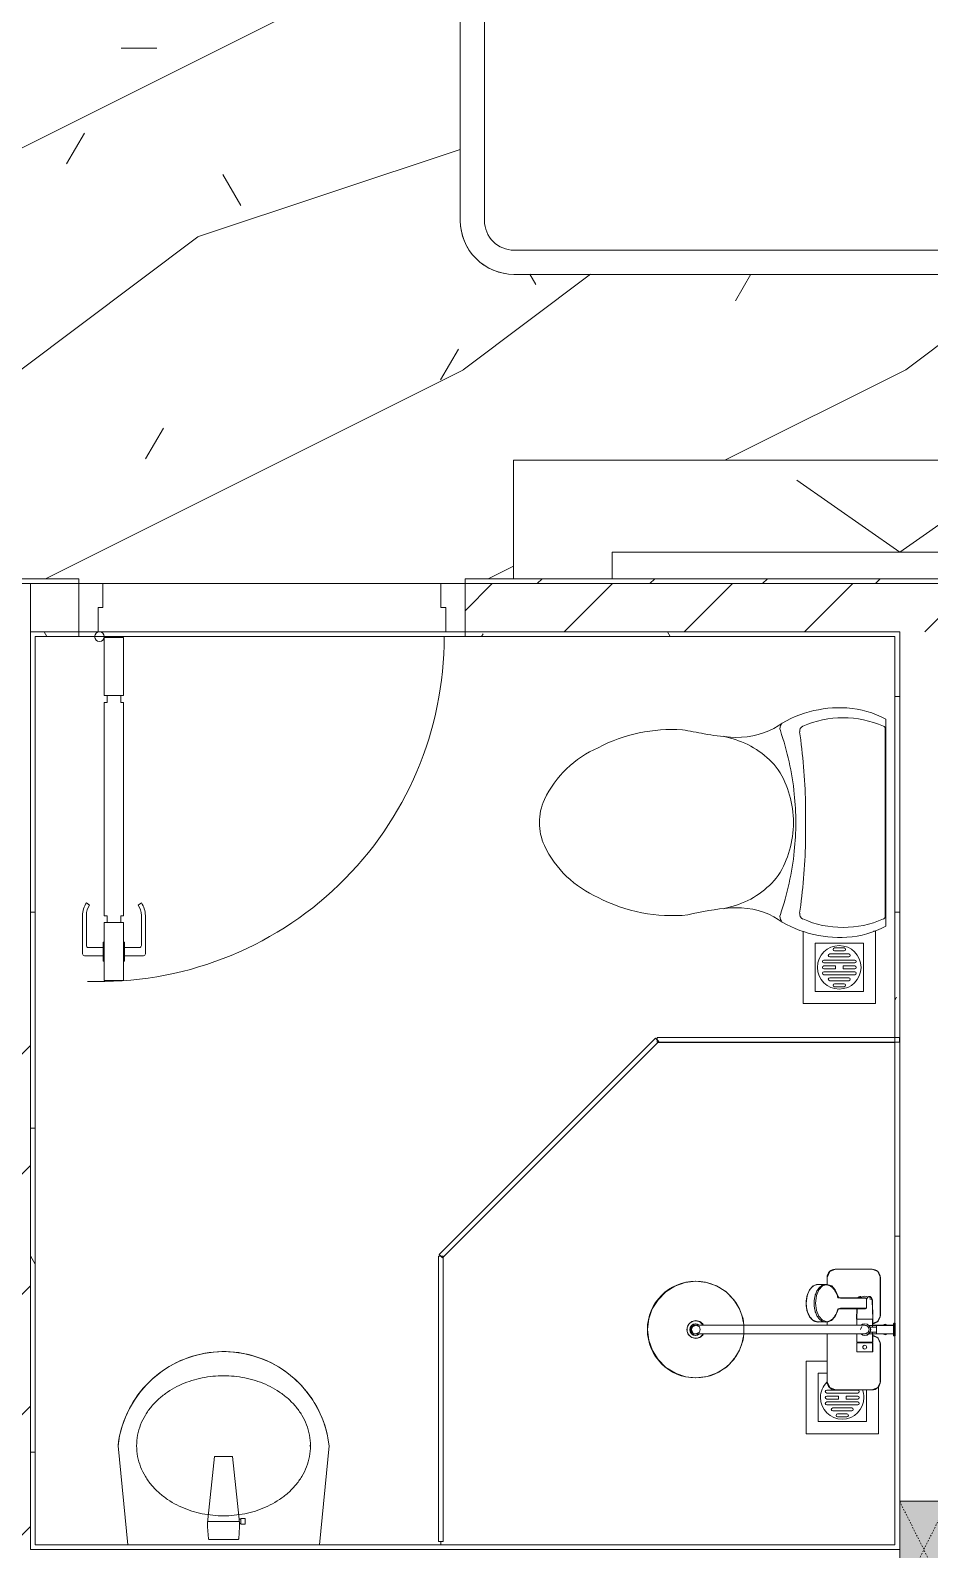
# Model space of a CAD drawing. Header units: millimetres. Extents: x 5357 to 259384, y -16348 to 109893.
# Drawn here: x 46753 to 48615, y 73337 to 76482 of the extents above; entities that cross this region are included whole.
import ezdxf

# ---------------------------------------------------------------- set-up
doc = ezdxf.new("R2010")
doc.units = ezdxf.units.MM
doc.linetypes.add('Dash', pattern=[6, 3, -3])
for name, color, linetype, lineweight in [('0-1', 7, 'Continuous', 5), ('A-DETL-GENF-1', 53, 'Continuous', 9), ('A-DOOR-1', 254, 'Continuous', 9), ('A-DOOR-2', 53, 'Continuous', 9), ('A-FLOR-1', 53, 'Continuous', 9), ('A-FLOR-PATT-1', 10, 'Continuous', 9), ('A-GLAZ-CURT-1', 254, 'Continuous', 9), ('A-GLAZ-CURT-2', 53, 'Continuous', 9), ('A-WALL-1', 9, 'Continuous', 18), ('A-WALL-2', 53, 'Continuous', 9), ('A-WALL-PATT', 111, 'Continuous', 9), ('A-WALL-PATT-1', 10, 'Continuous', 9), ('A-WALL-PATT-2', 53, 'Continuous', 9), ('I-FURN-1', 254, 'Continuous', 9), ('I-WALL-1', 9, 'Continuous', 18), ('I-WALL-2', 53, 'Continuous', 9), ('M-EQPM-1', 254, 'Continuous', 9), ('M-EQPM-2', 53, 'Continuous', 9), ('P-SANR-FIXT', 6, 'Continuous', 9), ('P-SANR-FIXT-1', 254, 'Continuous', 9), ('P-SANR-FIXT-2', 53, 'Continuous', 9), ('P-SANR-FIXT-3', 221, 'Continuous', 9), ('S-COLS-2', 9, 'Continuous', 18), ('S-COLS-3', 53, 'Continuous', 9), ('S-COLS-4', 254, 'Continuous', 9), ('S-COLS-HDLN-1', 53, 'Dash', 9)]:
    doc.layers.add(name, color=color, linetype=linetype, lineweight=lineweight)
pattern_1 = [(0, (0, 0), (894.08, 223.52), [73.762, -596.798, 73.762, -596.798, -3576.32]), (0, (0, 0), (894.08, 223.52), [-1341.12, 73.762, -1267.358, 73.762, -596.798, -1564.64]), (0, (0, 0), (894.08, 223.52), [-3352.8, 73.762, -373.278, 73.762, -1043.838]), (120, (335.28, 111.76), (-640.614, 662.536), [73.762, -596.798, 73.762, -4173.118]), (120, (335.28, 111.76), (-640.614, 662.536), [-744.322, -596.798, 73.762, -1267.358, -2235.2]), (120, (335.28, 111.76), (-640.614, 662.536), [-2682.24, 73.762, -596.798, 73.762, -1490.878]), (120, (335.28, 111.76), (-640.614, 662.536), [-3426.562, -373.278, 73.762, -1043.838]), (240, (447.04, 558.8), (-253.466, -886.056), [73.762, -596.798, 73.762, -4173.118]), (240, (447.04, 558.8), (-253.466, -886.056), [-744.322, -596.798, 73.762, -1267.358, -2235.2]), (240, (447.04, 558.8), (-253.466, -886.056), [-2682.24, 73.762, -596.798, 73.762, -1490.878]), (240, (447.04, 558.8), (-253.466, -886.056), [-3426.562, -373.278, 73.762, -1043.838])]
pattern_2 = [(45, (0, 0), (-124.4508, 124.4508), [])]

# ---------------------------------------------------------------- blocks, each defined once
blk = doc.blocks.new('DOOR_CW_01 CANH MO-PANEL KINH - DIG_02-800x2200-CỬA NHÔM KÍNH-401063-TKCS_MB CẢNH QUAN CÂY XANH')
at = {"layer": 'A-DETL-GENF-1'}
for p, q in [((-347, -182), (-347, -62)), ((-347, -62), (-307, -62)), ((-307, -62), (-307, -182)), ((-307, -182), (-347, -182)), ((-341, -196), (-341, -182)), ((-341, -182), (-313, -182)), ((-313, -182), (-313, -196)), ((-347, -196), (-341, -196)), ((-347, -638), (-347, -196)), ((-307, -196), (-313, -196)), ((-307, -196), (-307, -638)), ((-383.9, -611.2), (-377.3, -615.8)), ((-270.1, -611.2), (-276.7, -615.8)), ((-392, -637), (-392, -716.5)), ((-384, -699.5), (-384, -637)), ((-347, -638), (-341, -638)), ((-307, -652), (-347, -652)), ((-347, -652), (-347, -772)), ((-341, -652), (-341, -638)), ((-313, -652), (-341, -652)), ((-307, -638), (-313, -638)), ((-313, -638), (-313, -652)), ((-307, -772), (-307, -652)), ((-270, -699.5), (-270, -637)), ((-262, -637), (-262, -716.5)), ((-349, -720.5), (-388, -720.5)), ((-349, -703.5), (-380, -703.5)), ((-349, -692.2), (-349, -731.8)), ((-347, -692.2), (-349, -692.2)), ((-347, -692.2), (-347, -731.8)), ((-307, -692.2), (-307, -731.8)), ((-307, -692.2), (-305, -692.2)), ((-305, -692.2), (-305, -731.8)), ((-305, -703.5), (-274, -703.5)), ((-305, -720.5), (-266, -720.5)), ((-349, -731.8), (-347, -731.8)), ((-305, -731.8), (-307, -731.8)), ((-347, -772), (-307, -772))]:
    blk.add_line(p, q, dxfattribs=at)
blk.add_circle((-357, -60), 10, dxfattribs=at)
for centre, radius, start, end in [((-357, -60), 714, 268, 0), ((-347, -637), 45, 145, 180), ((-347, -637), 37, 145, 180), ((-307, -637), 37, 0, 35), ((-307, -637), 45, 360, 35), ((-388, -716.5), 4, 180, 270), ((-380, -699.5), 4, 180, 270), ((-274, -699.5), 4, 270, 0), ((-266, -716.5), 4, 270, 0)]:
    blk.add_arc(centre, radius, start, end, dxfattribs=at)
at = {"layer": 'A-DOOR-2'}
for p, q in [((-400, -50), (-400, 50)), ((-400, 50), (-350, 50)), ((-350, 50), (-350, 0)), ((350, 0), (350, 50)), ((350, 50), (400, 50)), ((400, 50), (400, -50)), ((-360, 0), (-360, -50)), ((-350, 0), (-360, 0)), ((360, 0), (350, 0)), ((360, -50), (360, 0)), ((-360, -50), (-400, -50)), ((-357, -50), (-332, -50)), ((400, -50), (360, -50))]:
    blk.add_line(p, q, dxfattribs=at)
blk = doc.blocks.new('TOILET - TOILET-400871-TKCS_MB CẢNH QUAN CÂY XANH')
at = {"layer": 'P-SANR-FIXT-2'}
for p, q in [((-171.7, 330.3), (-178.6, 355.5)), ((171.7, 330.3), (178.6, 355.5)), ((214.2, 19), (-214.2, 19)), ((194, 19.9), (-194, 19.9))]:
    blk.add_line(p, q, dxfattribs=at)
for centre, radius, start, end in [((45.1, 528.6), 217.6, 115.2282, 156.7784), ((0, 624.4), 111.7, 64.7718, 115.2282), ((-45.1, 528.6), 217.6, 23.2216, 64.7718), ((137.1, 461.2), 329.8, 152.3122, 185.6513), ((-137.1, 461.2), 329.8, 356.3165, 27.6878), ((-719.2, 297.5), 544.3, 4.5441, 13.9464), ((-1948.3, 805.1), 2171.2, 349.1051, 350.319), ((719.2, 297.5), 544.3, 169.7121, 175.4559), ((-343.5, 327.4), 167.3, 332.62, 4.5441), ((-0.4, 384), 179.5, 197.4036, 232.5964), ((0.4, 384), 179.5, 307.4036, 342.5964), ((343.5, 327.4), 167.3, 175.4559, 207.38), ((-4, 115.7), 233.6, 144.7853, 164.7039), ((-195, 224.1), 13.8, 71.0073, 129.3276), ((0.6, 792.1), 586.9, 251.0073, 264.1678), ((0, 416), 206.1, 237.9268, 270), ((0, 416), 206.1, 270, 302.0732), ((-0.6, 792.1), 586.9, 275.8322, 288.9927), ((195, 224.1), 13.8, 50.6724, 108.9927), ((4, 115.7), 233.6, 15.2961, 35.2147), ((-9.8, 107.2), 207.3, 156.2862, 203.7138), ((-189.1, 185.5), 11.7, 82.4212, 154.5895), ((178.9, 2951.3), 2778.4, 262.4212, 262.7649), ((-14.3, 1400.4), 1215.6, 262.593, 269.6026), ((0, 786.7), 581.5, 264.1678, 275.8322), ((14.3, 1400.4), 1215.6, 270.3974, 277.407), ((-178.9, 2951.3), 2778.4, 277.2351, 277.5788), ((189.1, 185.5), 11.7, 25.4105, 97.5788), ((9.8, 107.2), 207.3, 336.2862, 23.7138), ((1.9, 114.1), 239.7, 164.7039, 183.5487), ((0, 3462.8), 3278, 269.6026, 270.3974), ((-1.9, 114.1), 239.7, 356.4513, 15.2961), ((-46.1, 111.1), 191.6, 183.5487, 208.7191), ((46.1, 111.1), 191.6, 331.2809, 356.4513), ((-193.7, 26.4), 6.48, 203.7138, 267.6832), ((193.7, 26.4), 6.48, 272.3168, 336.2862)]:
    blk.add_arc(centre, radius, start, end, dxfattribs=at)
blk = doc.blocks.new('bonruatreo - Chậu rửa-401074-TKCS_MB CẢNH QUAN CÂY XANH')
at = {"layer": 'P-SANR-FIXT-2'}
for p, q in [((198.4, 0), (-198.4, 0)), ((165, 0), (-165, 0)), ((218.6, -205), (198.4, 0)), ((-198.4, 0), (-218.6, -205)), ((-180.6, -205), (-177.8, -205))]:
    blk.add_line(p, q, dxfattribs=at)
at = {"layer": 'P-SANR-FIXT-2', "flags": 128}
blk.add_lwpolyline([(218.6, -205), (217.4, -213.7), (215.9, -222.4), (214, -231), (211.8, -239.5), (209.3, -247.9), (206.4, -256.2), (203.2, -264.4), (199.6, -272.5), (195.8, -280.4), (191.6, -288.1), (187.1, -295.7), (182.3, -303.1), (177.3, -310.3), (171.9, -317.3), (166.3, -324.1), (160.4, -330.6), (154.2, -336.9), (147.8, -342.9), (141.2, -348.7), (134.3, -354.2), (127.3, -359.4), (120, -364.4), (112.5, -369), (104.9, -373.4), (97.1, -377.4), (89.1, -381.2), (81, -384.6), (72.7, -387.6), (64.4, -390.4), (55.9, -392.8), (47.3, -394.8), (38.7, -396.6), (30, -397.9), (21.3, -399), (12.5, -399.6), (3.7, -400), (-5.1, -399.9), (-13.9, -399.6), (-22.6, -398.8), (-31.4, -397.8), (-40.1, -396.3), (-48.7, -394.5), (-57.2, -392.4), (-65.7, -390), (-74, -387.2), (-82.2, -384.1), (-90.3, -380.6), (-98.3, -376.8), (-106.1, -372.7), (-113.7, -368.3), (-121.1, -363.6), (-128.4, -358.7), (-135.4, -353.4), (-142.2, -347.8), (-148.8, -342), (-155.2, -335.9), (-161.3, -329.6), (-167.2, -323), (-172.8, -316.2), (-178.1, -309.2), (-183.1, -302), (-187.8, -294.6), (-192.2, -287), (-196.4, -279.2), (-200.2, -271.3), (-203.7, -263.2), (-206.8, -255), (-209.7, -246.6), (-212.2, -238.2), (-214.3, -229.7), (-216.1, -221.1), (-217.6, -212.4), (-218.6, -205)], dxfattribs=at)
at = {"layer": 'P-SANR-FIXT-2'}
blk.add_arc((0, -180), 220, 186.525, 353.475, dxfattribs=at)
for points in [[(-180, -205), (-180, -197.6), (-178.6, -182.7), (-172.4, -161.2), (-162.5, -141.1), (-149.4, -123), (-133.8, -107), (-116.1, -93.4), (-96.9, -82.1), (-76.5, -73.2), (-55.2, -66.5), (-33.3, -62.1), (-11.2, -59.9), (11.1, -59.9), (33.3, -62.1), (55.2, -66.5), (76.5, -73.2), (96.9, -82.1), (116.1, -93.4), (133.8, -107.1), (149.5, -123), (162.5, -141.2), (172.4, -161.2), (178.6, -182.7), (180, -197.6), (180, -205)], [(180, -205), (180, -212.4), (178.6, -227.3), (172.4, -248.8), (162.5, -268.8), (149.5, -287), (133.8, -302.9), (116.1, -316.6), (96.9, -327.9), (76.5, -336.8), (55.2, -343.5), (33.3, -347.9), (11.1, -350.1), (-11.2, -350.1), (-33.3, -347.9), (-55.2, -343.5), (-76.5, -336.8), (-96.9, -327.9), (-116.1, -316.6), (-133.8, -303), (-149.4, -287), (-162.5, -268.9), (-172.4, -248.8), (-178.6, -227.3), (-180, -212.4), (-180, -205)]]:
    blk.add_open_spline(points, degree=3, dxfattribs=at)
at = {"layer": 'P-SANR-FIXT-3'}
for p, q in [((-33, -37.3), (-31.4, -12.2)), ((-30.2, -11), (30.2, -11)), ((31.4, -12.2), (33, -37.3)), ((-44.7, -42.8), (-35.6, -42.8)), ((-44.7, -54.2), (-44.7, -42.8)), ((-35.6, -54.2), (-44.7, -54.2)), ((-35.6, -42.8), (-35.6, -44.2)), ((-35.6, -44.2), (-33.1, -44.2)), ((-35.6, -44.2), (-35.6, -52.9)), ((-35.6, -52.9), (-35.6, -54.2)), ((-32.2, -52.9), (-35.6, -52.9)), ((-32.2, -52.9), (-33.1, -44.2)), ((32.7, -48.5), (-32.7, -48.5)), ((-18.5, -182.5), (-32.2, -52.9)), ((33, -45.4), (18.5, -182.5)), ((18.5, -182.5), (-18.5, -182.5))]:
    blk.add_line(p, q, dxfattribs=at)
for centre, radius, start, end in [((-30.1, -12.3), 1.3, 91.2278, 176.4003), ((30.1, -12.3), 1.3, 3.5997, 88.7722), ((5.5, -41.4), 38.7, 173.966, 184.1457), ((-5.5, -41.4), 38.7, 353.966, 6.034)]:
    blk.add_arc(centre, radius, start, end, dxfattribs=at)
blk = doc.blocks.new('93925000_0001 - 93925000_top_dwg_93925000_T-348115-TKCS_MB CẢNH QUAN CÂY XANH')
at = {"layer": 'P-SANR-FIXT'}
for p, q in [((-29.3, -30.4), (-108, -30.4)), ((29.3, -30.4), (108, -30.4)), ((-125, -47.4), (-125, -123.4)), ((-46.3, -78.4), (-46.3, -46.7)), ((-27.2, -47.1), (-26.1, -47.1)), ((-9, -412.5), (-9, -62.5)), ((9, -62.5), (9, -412.5)), ((21.5, -45.9), (60.6, -46.7)), ((125, -47.4), (125, -123.4)), ((-27.2, -77.9), (-26.1, -77.9)), ((43, -78.7), (21.5, -79.2)), ((43, -64.7), (43, -117.7)), ((65.8, -117.7), (65.8, -64.7)), ((42.7, -117.9), (42.7, -117.9)), ((43.2, -117.6), (43.2, -117.5)), ((65.6, -117.5), (65.6, -117.6)), ((66.1, -117.9), (66.1, -117.9)), ((-108, -140.4), (-9, -140.4)), ((9, -140.4), (16.1, -140.4)), ((15.4, -159.1), (15.8, -143.3)), ((108, -140.4), (92.7, -140.4)), ((93, -143.3), (93.4, -159.1))]:
    blk.add_line(p, q, dxfattribs=at)
at = {"layer": 'P-SANR-FIXT', "flags": 128}
for points in [[(-45.8, -46.1), (-27.2, -46.1), (-27.2, -78.9), (-45.8, -78.9)], [(-26.1, -46), (-26.1, -78.9), (-9, -79)], [(21.5, -47.4), (21.5, -79.1), (9, -79)]]:
    blk.add_lwpolyline(points, dxfattribs=at)
at = {"layer": 'P-SANR-FIXT'}
for centre, radius in [((-36.5, -62.5), 3.95), ((0, -412.5), 100)]:
    blk.add_circle(centre, radius, dxfattribs=at)
for centre, radius, start, end in [((-108, -47.4), 17, 90, 180), ((-29.3, -47.4), 17, 4.7626, 90), ((29.3, -47.4), 17, 90, 175.2374), ((108, -47.4), 17, 360, 90), ((-45.8, -46.6), 0.5, 90, 180), ((0, -62.5), 12, 318.5904, 221.4096), ((0, -62.5), 9, 90, 180.0008), ((0, -62.5), 9, 360, 90), ((45.7, -61.8), 2.59, 155.1929, 175.7071), ((45.9, -61.8), 2.75, 130.8294, 155.1929), ((46.1, -62.1), 3.08, 110.5459, 130.8294), ((54.4, -334.8), 275.9, 88.2683, 91.7343), ((59.7, -57.1), 10.5, 38.6491, 85.492), ((-11.1, -67.1), 76.9, 1.7693, 4.1075), ((-45.8, -78.4), 0.5, 180, 270), ((65.2, -72.4), 3.46, 323.2522, 79.3541), ((-108, -123.4), 17, 180, 270), ((47.7, -153.8), 35.5, 125.4414, 130.0144), ((49.9, -156.8), 39.2, 121.1773, 125.4365), ((50.6, -157.9), 40.5, 119.697, 121.1761), ((51, -158.7), 41.5, 117.0276, 119.7085), ((52.2, -161.1), 44.1, 113.3199, 117.0258), ((51.7, -159.9), 42.8, 109.7779, 113.2977), ((52.5, -162.2), 45.2, 106.1472, 109.7766), ((53.2, -164.5), 47.7, 103.9355, 106.1665), ((39.1, -108.2), 10.4, 284.3956, 285.5116), ((40.8, -114.2), 4.19, 285.5116, 289.9665), ((40.2, -112.5), 6, 289.9665, 292.7061), ((41.4, -115.3), 2.96, 292.7061, 296.5405), ((41.3, -115.1), 3.16, 296.9591, 300.8286), ((41.8, -115.8), 2.26, 300.8286, 305.287), ((42.1, -116.4), 1.64, 305.287, 309.9326), ((42.6, -116.9), 0.906, 309.9326, 315.24), ((66.5, -116.6), 1.39, 229.6335, 235.1234), ((66.3, -116.8), 1.08, 225.1702, 229.6335), ((67.3, -115.4), 2.79, 235.1234, 238.7439), ((67.2, -115.6), 2.6, 238.7439, 243.4573), ((67.8, -114.4), 3.89, 243.9189, 246.8313), ((68.1, -113.8), 4.52, 246.843, 250.4792), ((68.3, -113.2), 5.24, 250.478, 254.0406), ((68.5, -112.7), 5.75, 254.0357, 256.0561), ((55.4, -165.2), 48.4, 73.8659, 76.0481), ((56.2, -162.4), 45.5, 70.241, 73.86), ((57.4, -159.2), 42.1, 66.6693, 70.2637), ((56.5, -161.3), 44.3, 62.9815, 66.6728), ((58, -158.4), 41.1, 60.2783, 62.9855), ((57.7, -158.9), 41.7, 58.8444, 60.2824), ((59.2, -156.4), 38.7, 54.5377, 58.8482), ((60.9, -154), 35.8, 50.0034, 54.5405), ((108, -123.4), 17, 270, 360), ((32.6, -143.6), 16.9, 172.414, 179.1297), ((33.7, -143.7), 17.9, 164.9525, 172.4168), ((35.2, -144.2), 19.5, 157.9614, 164.9563), ((37.1, -144.9), 21.6, 151.4775, 157.9654), ((39.3, -146.1), 24, 145.4892, 151.4815), ((41.5, -147.6), 26.8, 139.9517, 145.4927), ((43.6, -149.4), 29.5, 134.7867, 139.9744), ((46.2, -152), 33.2, 130.0223, 134.7808), ((62.8, -151.7), 32.8, 45.1921, 50.0042), ((65, -149.6), 29.8, 40.0487, 45.1896), ((87.6, -128.4), 1.5, 180, 187.5386), ((87.6, -128.4), 1.5, 258.6057, 270), ((67.2, -147.7), 26.8, 34.5125, 40.0422), ((69.4, -146.2), 24.2, 28.5363, 34.4919), ((73.8, -143.9), 19.2, 21.6374, 28.9183), ((71.2, -145), 22.1, 15.4436, 21.6374), ((76.8, -143.4), 16.2, 7.1859, 15.4436), ((73.9, -143.8), 19.1, 1.2699, 7.1859), ((32.7, -159), 17.3, 181.3198, 222.2619), ((54.2, -123), 60.6, 259.1395, 270.1494), ((54.2, -119.5), 64.1, 270.1494, 280.3637), ((76, -159), 17.4, 317.3098, 358.6393), ((0, -412.5), 18, 120.2491, 59.7509), ((0, -412.5), 12.2, 137.7946, 42.2054), ((0, -412.5), 9, 180, 0)]:
    blk.add_arc(centre, radius, start, end, dxfattribs=at)
for points, degree in [([(-12.9, 0), (-12.9, -1.5), (-12.9, -3)], 2), ([(12.9, 0), (0, 0), (-12.8, 0)], 2), ([(12.8, 0), (12.9, 0), (12.9, 0)], 2), ([(12.9, 0), (12.9, -1.5), (12.9, -3)], 2), ([(-12.9, -3), (0, -3), (12.8, -3)], 2), ([(-12.8, -3), (-12.9, -3), (-12.9, -3)], 2), ([(-8.5, -3.8), (-8.5, -20.9), (-8.5, -38)], 2), ([(8.5, -3.8), (8.5, -20.9), (8.5, -38)], 2), ([(-5, -46), (-15.5, -46), (-26.1, -46)], 2), ([(-8.5, -38), (0, -38), (8.5, -38)], 2), ([(-5, -38), (-5, -44.8), (-5, -51.6)], 2), ([(5, -38), (5, -44.8), (5, -51.6)], 2), ([(5, -46), (13.3, -46), (21.5, -46)], 2), ([(43.2, -61.6), (43.1, -62.2), (43.3, -62.8), (43, -63.5), (43, -64.1), (43, -64.7)], 5), ([(46.1, -59), (45.8, -59), (45.6, -59), (45.4, -59.1), (45.2, -59.1), (45, -59.2)], 5), ([(65.6, -61.6), (65.6, -60.8), (65.5, -60), (64.3, -59), (63.5, -59), (62.7, -59)], 5), ([(42.8, -182.5), (33, -180.6), (24.7, -176.4), (19.9, -170.7)], 3), ([(88.8, -170.8), (83.9, -176.5), (75.6, -180.7), (65.8, -182.5)], 3)]:
    blk.add_open_spline(points, degree=degree, dxfattribs=at)
for points, weights in [([(-9.3, -3), (-8.5, -3), (-8.5, -3.8)], [1, 0.707106775639, 1]), ([(9.3, -3), (8.5, -3), (8.5, -3.8)], [1, 0.707106765177, 1]), ([(21.5, -45.9), (21.5, -45.7), (21.5, -47.4)], [0.874147445041, 0.908470869121, 1]), ([(67.9, -74.4), (66.9, -75.7), (65.8, -76.4)], [1, 0.991614392871, 1]), ([(54.4, -167.3), (15.8, -167.3), (15.8, -143.6)], [1, 0.707106781187, 1]), ([(93, -143.6), (93, -167.3), (54.4, -167.3)], [1, 0.707106781187, 1])]:
    blk.add_rational_spline(points, weights, degree=2, dxfattribs=at)
blk.add_open_spline([(68, -50.6), (68.4, -51.1), (68.6, -51.7), (68.7, -53.5), (68.2, -54.7), (66.1, -57), (64.6, -58.1), (62.7, -59)], degree=3, knots=[0.3623591, 0.3623591, 0.3623591, 0.3623591, 0.4991435, 0.4991435, 0.7494159, 0.7494159, 0.9564651, 0.9564651, 0.9564651, 0.9564651], dxfattribs=at)
blk = doc.blocks.new('93925000_0001 - 93925000_top_dwg-348114-TKCS_MB CẢNH QUAN CÂY XANH')
blk.add_blockref('93925000_0001 - 93925000_top_dwg_93925000_T-348115-TKCS_MB CẢNH QUAN CÂY XANH', (0, 0))
blk = doc.blocks.new('93925000_0001 - 93925000_3D_low_dwg-348120-TKCS_MB CẢNH QUAN CÂY XANH')
at = {"layer": 'P-SANR-FIXT'}
for p, q in [((-13, 0.4), (-12.1, 0.4)), ((-13, 0.4), (-11.6, 0.4)), ((-13, 0.4), (-12.1, 0.4)), ((-13, 0.4), (-11.6, 0.4)), ((-13, -2.4), (-13, 0.4)), ((-13, -2.4), (-13, 0.4)), ((-12.1, 0.4), (-9.1, 0.4)), ((-12.1, 0.4), (-9.1, 0.4)), ((-8, 0.4), (-11.6, 0.4)), ((-8, 0.4), (-11.6, 0.4)), ((-9.1, 0.4), (-5, 0.4)), ((-9.1, 0.4), (-5, 0.4)), ((-2.7, 0.4), (-8, 0.4)), ((-2.7, 0.4), (-8, 0.4)), ((-5, 0.4), (0, 0.4)), ((-5, 0.4), (0, 0.4)), ((2.9, 0.4), (-2.7, 0.4)), ((2.9, 0.4), (-2.7, 0.4)), ((0, 0.4), (5.1, 0.4)), ((0, 0.4), (5.1, 0.4)), ((8.2, 0.4), (2.9, 0.4)), ((8.2, 0.4), (2.9, 0.4)), ((5.1, 0.4), (9, 0.4)), ((5.1, 0.4), (9, 0.4)), ((11.6, 0.4), (8.2, 0.4)), ((11.6, 0.4), (8.2, 0.4)), ((9, 0.4), (12, 0.4)), ((9, 0.4), (12, 0.4)), ((13, 0.4), (11.6, 0.4)), ((13, 0.4), (11.6, 0.4)), ((12, 0.4), (13, 0.4)), ((12, 0.4), (13, 0.4)), ((13, -2.4), (13, 0.4)), ((13, -2.4), (13, 0.4)), ((-120, -35), (-108, -30)), ((-108, -30), (-120, -35)), ((-108, -30), (-29.2, -30)), ((-29.2, -30), (-108, -30)), ((-29.2, -30), (-17.2, -35)), ((-17.2, -35), (-29.2, -30)), ((-12.1, -2.4), (-13, -2.4)), ((-13, -2.4), (-11.6, -2.4)), ((-12.1, -2.4), (-13, -2.4)), ((-13, -2.4), (-11.6, -2.4)), ((-9.1, -2.4), (-12.1, -2.4)), ((-9.1, -2.4), (-12.1, -2.4)), ((-11.6, -2.4), (-8.5, -2.4)), ((-11.6, -2.4), (-8.9, -2.4)), ((-11.1, -20.1), (-8.9, -14.6)), ((-8.9, -25.2), (-11.1, -20.1)), ((-5, -2.4), (-9.1, -2.4)), ((-8.9, -45.6), (-8.9, -2.4)), ((-6.1, -2.4), (-8.5, -2.4)), ((-8.5, -52.2), (-8.5, -2.4)), ((-0.3, -2.4), (-6.1, -2.4)), ((0, -2.4), (-5, -2.4)), ((-0.3, -2.4), (6.1, -2.4)), ((5.1, -2.4), (0, -2.4)), ((5.1, -2.4), (9, -2.4)), ((6.1, -2.4), (8.5, -2.4)), ((11.6, -2.4), (8.5, -2.4)), ((8.5, -2.4), (8.5, -52.2)), ((8.9, -2.4), (8.9, -45.6)), ((11.6, -2.4), (8.9, -2.4)), ((11.1, -20.1), (8.9, -15)), ((8.9, -25.6), (11.1, -20.1)), ((9, -2.4), (12, -2.4)), ((9, -2.4), (12, -2.4)), ((13, -2.4), (11.6, -2.4)), ((13, -2.4), (11.6, -2.4)), ((12, -2.4), (13, -2.4)), ((12, -2.4), (13, -2.4)), ((17.2, -35), (29.2, -30)), ((17.2, -35), (29.2, -30)), ((29.2, -30), (108, -30)), ((108, -30), (29.2, -30)), ((108, -30), (120, -35)), ((120, -35), (108, -30)), ((-125, -47), (-120, -35)), ((-120, -35), (-125, -47)), ((-125, -123), (-125, -47)), ((-125, -47), (-125, -123)), ((-46.3, -45.7), (-27.2, -45.6)), ((-46.3, -46.9), (-46.3, -45.7)), ((-46.3, -45.7), (-46.3, -46.9)), ((-46.3, -50.5), (-46.3, -46.9)), ((-46.3, -50.5), (-46.3, -56.1)), ((-46.3, -56.1), (-46.3, -62.1)), ((-46.3, -68.1), (-46.3, -62.1)), ((-40.5, -62.1), (-39.4, -59.4)), ((-40.5, -62.1), (-39.3, -64.9)), ((-36.6, -58.1), (-39.4, -59.4)), ((-36.6, -58.1), (-33.6, -59.3)), ((-33.6, -59.3), (-32.5, -62.1)), ((-33.6, -64.8), (-32.5, -62.1)), ((-27.2, -46.8), (-27.2, -45.6)), ((-27.2, -45.6), (-27.2, -46.8)), ((-27.2, -46.8), (-27.2, -50.4)), ((-27.2, -56), (-27.2, -50.4)), ((-27.2, -62.1), (-27.2, -56)), ((-27.2, -68.2), (-27.2, -62.1)), ((-26.1, -46.8), (-26.1, -45.6)), ((-8.5, -45.6), (-26.1, -45.6)), ((-26.1, -46.8), (-26.1, -50.4)), ((-26.1, -56), (-26.1, -50.4)), ((-26.1, -62.1), (-26.1, -56)), ((-26.1, -68.2), (-26.1, -62.1)), ((-17.2, -35), (-12.8, -45.6)), ((-12.8, -45.6), (-17.2, -35)), ((-11.1, -57.5), (-12, -62.1)), ((-11.2, -57.7), (-12, -62.1)), ((-12, -62.1), (-11.2, -66.5)), ((-12, -62.1), (-11.2, -66.5)), ((-8.5, -53.6), (-11.2, -57.7)), ((-8.5, -53.6), (-11.2, -57.7)), ((-11.1, -57.5), (-11.2, -57.7)), ((-5.4, -54.9), (-9, -62.1)), ((-9, -62.1), (-9, -66.3)), ((-4.4, -50.9), (-8.5, -53.6)), ((-4.4, -50.9), (-8.5, -53.6)), ((-5.4, -54.9), (-6.9, -57.9)), ((0, -53.1), (-5.4, -54.9)), ((-4.6, -51), (-4.4, -50.9)), ((0, -50.1), (-4.4, -50.9)), ((4.4, -50.9), (0, -50.1)), ((4.4, -50.9), (4.6, -51)), ((4.4, -50.9), (8.5, -53.6)), ((4.4, -50.9), (8.5, -53.6)), ((9, -62.1), (6.4, -55.7)), ((21.5, -45.6), (8.5, -45.6)), ((11.1, -57.5), (8.5, -53.6)), ((11.2, -57.7), (8.5, -53.6)), ((11.2, -57.7), (8.5, -53.6)), ((9, -62.1), (9, -66.5)), ((11.1, -57.5), (11.2, -57.7)), ((11.1, -66.7), (12, -62.1)), ((12, -62.1), (11.2, -57.7)), ((12, -62.1), (11.2, -57.7)), ((11.2, -66.5), (12, -62.1)), ((17.2, -35), (12.8, -45.6)), ((12.8, -45.6), (17.2, -35)), ((21.5, -45.6), (60.6, -46.1)), ((21.5, -46.8), (21.5, -45.6)), ((21.5, -46.8), (21.5, -50.4)), ((21.5, -56), (21.5, -50.4)), ((21.5, -62.1), (21.5, -56)), ((21.5, -68.2), (21.5, -62.1)), ((43.3, -68.3), (43.8, -62.2)), ((44.3, -58.6), (44.2, -112.9)), ((65.4, -58.6), (44.3, -58.6)), ((60.6, -46.1), (66.7, -50.3)), ((63.6, -52.2), (62.2, -49.2)), ((65.4, -58.6), (65.4, -112.9)), ((66.3, -68.3), (65.8, -61.6)), ((66.7, -50.3), (69.5, -62.1)), ((66.7, -73.9), (69.5, -62.1)), ((120, -35), (125, -47)), ((125, -47), (120, -35)), ((125, -47), (125, -123)), ((125, -123), (125, -47)), ((-46.3, -73.7), (-46.3, -68.1)), ((-46.3, -77.3), (-46.3, -73.7)), ((-46.3, -78.5), (-46.3, -77.3)), ((-46.3, -78.5), (-46.3, -77.3)), ((-46.3, -78.5), (-27.2, -78.6)), ((-36.5, -66.1), (-39.3, -64.9)), ((-33.6, -64.8), (-36.5, -66.1)), ((-27.2, -73.8), (-27.2, -68.2)), ((-27.2, -77.4), (-27.2, -73.8)), ((-27.2, -77.4), (-27.2, -78.6)), ((-27.2, -78.6), (-27.2, -77.4)), ((-26.1, -73.8), (-26.1, -68.2)), ((-26.1, -77.4), (-26.1, -73.8)), ((-26.1, -78.6), (-26.1, -77.4)), ((-26.1, -78.6), (-9, -78.6)), ((-11.1, -66.7), (-11.2, -66.5)), ((-11.2, -66.5), (-9, -69.8)), ((-11.1, -66.7), (-9, -69.9)), ((-9, -79.5), (-9, -66.3)), ((-9, -79.5), (-9, -94.5)), ((6.4, -68.5), (0, -71.1)), ((9, -79.6), (9, -66.5)), ((9, -69.8), (11.2, -66.5)), ((9, -69.8), (11.2, -66.5)), ((9, -69.8), (11.1, -66.7)), ((9, -78.6), (21.5, -78.6)), ((9, -79.6), (9, -94.6)), ((11.1, -66.7), (11.2, -66.5)), ((21.5, -73.8), (21.5, -68.2)), ((21.5, -77.4), (21.5, -73.8)), ((21.5, -78.6), (21.5, -77.4)), ((21.5, -78.6), (44.3, -78.3)), ((43.3, -68.3), (44.3, -66.2)), ((44.3, -70.3), (43.3, -68.3)), ((-120, -135), (-125, -123)), ((-125, -123), (-120, -135)), ((-9, -94.5), (-9, -122.1)), ((-9, -122.1), (-9, -352.1)), ((9, -94.6), (9, -122.1)), ((9, -352.1), (9, -122.1)), ((27.2, -123.6), (19, -131.1)), ((42.7, -116.4), (27.2, -123.6)), ((44.2, -112.9), (42.7, -116.4)), ((65.4, -112.9), (67, -116.4)), ((67, -116.4), (82.2, -123.4)), ((82.2, -123.4), (90.4, -130.7)), ((125, -123), (120, -135)), ((120, -135), (125, -123)), ((-108, -140), (-120, -135)), ((-120, -135), (-108, -140)), ((-8.8, -140), (-108, -140)), ((-108, -140), (-8.8, -140)), ((16.1, -140), (8.8, -140)), ((8.8, -140), (16.1, -140)), ((16, -140.4), (19, -131.1)), ((16, -140.4), (16, -160.1)), ((19.3, -150.1), (16, -140.4)), ((27.5, -157.3), (19.3, -150.1)), ((70.6, -162.2), (82.5, -157.2)), ((90.7, -149.6), (82.5, -157.2)), ((90.4, -130.7), (93.7, -140.4)), ((90.7, -149.6), (93.7, -140.4)), ((108, -140), (93.6, -140)), ((93.6, -140), (108, -140)), ((93.7, -140.4), (93.7, -160.1)), ((108, -140), (120, -135)), ((108, -140), (120, -135)), ((16, -160.1), (18.8, -169)), ((19.3, -169.7), (16, -160.1)), ((25.5, -175.3), (19.3, -169.7)), ((27.5, -157.3), (39.8, -162.4)), ((39.8, -182), (27.5, -177)), ((39.6, -182), (54.8, -183.9)), ((39.8, -162.4), (54.8, -164.2)), ((39.8, -182), (54.8, -183.9)), ((70.6, -162.2), (54.8, -164.2)), ((54.8, -183.9), (70.6, -181.9)), ((54.8, -183.9), (69.3, -182.2)), ((82.5, -176.8), (70.6, -181.9)), ((82.2, -177), (79.6, -178.1)), ((90.7, -169.3), (82.5, -176.8)), ((93.7, -160.1), (90.7, -169.3)), ((-21.4, -314.2), (-42.5, -321.4)), ((-9, -312.8), (-21.4, -314.2)), ((22.5, -314.4), (9, -312.9)), ((43, -321.6), (22.5, -314.4)), ((-61.8, -333.3), (-77.7, -348.9)), ((-42.5, -321.4), (-61.8, -333.3)), ((61.9, -333.3), (43, -321.6)), ((78.8, -350.3), (61.9, -333.3)), ((-89.8, -367.9), (-97.3, -388.9)), ((-77.7, -348.9), (-89.8, -367.9)), ((-9, -374.4), (-9, -352.1)), ((-9, -394.7), (-9, -374.4)), ((9, -374.3), (9, -352.1)), ((9, -394.5), (9, -374.3)), ((90.5, -369.3), (78.8, -350.3)), ((97.6, -390.1), (90.5, -369.3)), ((-97.3, -388.9), (-100, -411.9)), ((-16.7, -404), (-18.5, -411.9)), ((-11.8, -397.7), (-16.7, -404)), ((-12, -411.9), (-9, -404.4)), ((-9, -396.3), (-11.8, -397.7)), ((-9, -394.7), (-9, -407.6)), ((-5.4, -404.7), (-9, -411.9)), ((-9, -407.6), (-9, -411.9)), ((-5.4, -404.7), (-6.3, -405.5)), ((-5.4, -404.7), (0, -402.9)), ((5.4, -404.7), (0, -402.9)), ((9, -411.9), (5.4, -404.7)), ((5.4, -404.7), (6.2, -405.4)), ((9, -394.5), (9, -407.4)), ((11.7, -397.6), (9, -396.3)), ((12, -411.9), (9, -404.9)), ((9, -411.9), (9, -407.4)), ((11.7, -397.6), (16.7, -403.7)), ((11.7, -397.6), (16.7, -403.7)), ((16.7, -403.7), (18.5, -411.9)), ((16.7, -403.7), (18.5, -411.9)), ((100, -411.9), (97.6, -390.1)), ((-100, -411.9), (-97.6, -433.8)), ((-97.6, -433.8), (-90.5, -454.4)), ((-18.5, -411.9), (-18.5, -411.9)), ((-18.5, -411.9), (-16.5, -420.1)), ((-16.5, -420.1), (-11.3, -426.5)), ((-8.3, -420.6), (-12, -411.9)), ((-11.3, -426.5), (-3.9, -430)), ((-9, -411.9), (-9, -411.9)), ((0, -423.9), (-8.3, -420.6)), ((-5.4, -419.1), (-6.2, -418.4)), ((0, -420.9), (-5.4, -419.1)), ((0, -420.9), (-5.4, -419.1)), ((-3.9, -430), (4.1, -429.9)), ((5.4, -419.1), (0, -420.9)), ((5.4, -419.1), (0, -420.9)), ((8.7, -420.2), (0, -423.9)), ((4.1, -429.9), (11.7, -426.2)), ((5.4, -419.1), (9, -411.6)), ((5.4, -419.1), (9, -411.9)), ((6.2, -418.4), (5.4, -419.1)), ((8.7, -420.2), (12, -411.9)), ((9, -411.6), (9, -411.9)), ((16.5, -420.1), (11.7, -426.2)), ((18.5, -411.9), (16.5, -420.1)), ((18.5, -411.9), (18.5, -411.9)), ((89.8, -455.8), (97.5, -433.9)), ((100, -411.9), (97.5, -433.9)), ((-90.5, -454.4), (-78.4, -473.9)), ((78, -474.5), (89.8, -455.8)), ((-78.4, -473.9), (-62.2, -490.2)), ((-62.2, -490.2), (-43.5, -501.9)), ((-43.5, -501.9), (-22.2, -509.4)), ((22.1, -509.4), (42.9, -502.2)), ((42.9, -502.2), (61.9, -490.4)), ((61.9, -490.4), (78, -474.5)), ((-22.2, -509.4), (-0.1, -511.9)), ((-0.1, -511.9), (22.1, -509.4))]:
    blk.add_line(p, q, dxfattribs=at)
blk = doc.blocks.new('93925000_0001 - FMM 93925000-401075-TKCS_MB CẢNH QUAN CÂY XANH')
at = {"extrusion": (0, 0, -1), "zscale": -1, "rotation": 180}
for name in ['93925000_0001 - 93925000_top_dwg-348114-TKCS_MB CẢNH QUAN CÂY XANH', '93925000_0001 - 93925000_3D_low_dwg-348120-TKCS_MB CẢNH QUAN CÂY XANH']:
    blk.add_blockref(name, (0, 0), dxfattribs=at)
blk = doc.blocks.new('THU NUOC - THU NUOC-V119-TKCS_MB CẢNH QUAN CÂY XANH')
at = {"layer": 'M-EQPM-2'}
for p, q in [((-66.3, -70.6), (-66.3, 79.4)), ((-66.3, 79.4), (-22.3, 79.4)), ((-22.3, 54.4), (-41.3, 54.4)), ((-41.3, 54.4), (-41.3, -45.6)), ((-23.3, 19.6), (40.9, 19.6)), ((40.9, 13.6), (-23.3, 13.6)), ((-23.3, 7.2), (0.7, 7.2)), ((0.7, 1.2), (-23.3, 1.2)), ((0.7, 7.2), (0.7, 1.2)), ((16.7, 1.2), (16.7, 7.2)), ((16.7, 7.2), (40.9, 7.2)), ((40.9, 1.2), (16.7, 1.2)), ((58.7, -45.6), (58.7, 19.9)), ((83.7, 27.4), (83.7, -70.6)), ((-23.3, -4.8), (40.9, -4.8)), ((40.9, -10.8), (-23.3, -10.8)), ((-11, -17.3), (28.5, -17.3)), ((28.5, -23.3), (-11, -23.3)), ((-1.1, -29.6), (18.5, -29.6)), ((-41.3, -45.6), (58.7, -45.6)), ((18.5, -35.6), (-1.1, -35.6)), ((83.7, -70.6), (-66.3, -70.6))]:
    blk.add_line(p, q, dxfattribs=at)
for centre, radius, start, end in [((8.7, 4.4), 45, 135, 180), ((8.7, 4.4), 45, 135, 180), ((8.7, 4.4), 45, 180, 0), ((8.7, 4.4), 45, 180, 360), ((-23.3, 16.6), 3, 90, 270), ((-23.3, 4.2), 3, 90, 270), ((40.9, 16.6), 3, 270, 90), ((40.9, 4.2), 3, 270, 90), ((8.7, 4.4), 45, 0, 20.2407), ((8.7, 4.4), 45, 360, 20.2407), ((-23.3, -7.8), 3, 90, 270), ((-11, -20.3), 3, 90, 270), ((-1.1, -32.6), 3, 90, 270), ((18.5, -32.6), 3, 270, 90), ((28.5, -20.3), 3, 270, 90), ((40.9, -7.8), 3, 270, 90)]:
    blk.add_arc(centre, radius, start, end, dxfattribs=at)
blk = doc.blocks.new('THU NUOC - THU NUOC-V120-TKCS_MB CẢNH QUAN CÂY XANH')
at = {"layer": 'M-EQPM-2'}
for p, q in [((-66.3, -70.6), (-66.3, 79.3)), ((79.5, 79.4), (83.7, 79.4)), ((83.7, 79.4), (83.7, -70.6)), ((58.7, 54.4), (-41.3, 54.4)), ((-41.3, 54.4), (-41.3, -45.6)), ((-11, 32.1), (28.5, 32.1)), ((-1.1, 44.5), (18.5, 44.5)), ((18.5, 38.5), (-1.1, 38.5)), ((58.7, -45.6), (58.7, 54.4)), ((-23.3, 19.6), (40.9, 19.6)), ((40.9, 13.6), (-23.3, 13.6)), ((-23.3, 7.2), (0.7, 7.2)), ((0.7, 1.2), (-23.3, 1.2)), ((28.5, 26.1), (-11, 26.1)), ((0.7, 7.2), (0.7, 1.2)), ((16.7, 1.2), (16.7, 7.2)), ((16.7, 7.2), (40.9, 7.2)), ((40.9, 1.2), (16.7, 1.2)), ((-23.3, -4.8), (40.9, -4.8)), ((40.9, -10.8), (-23.3, -10.8)), ((-11, -17.3), (28.5, -17.3)), ((28.5, -23.3), (-11, -23.3)), ((-1.1, -29.6), (18.5, -29.6)), ((-41.3, -45.6), (58.7, -45.6)), ((18.5, -35.6), (-1.1, -35.6)), ((83.7, -70.6), (-66.3, -70.6))]:
    blk.add_line(p, q, dxfattribs=at)
for centre, radius, start, end in [((8.7, 4.4), 45, 0, 180), ((8.7, 4.4), 45, 360, 180), ((-11, 29.1), 3, 90, 270), ((-1.1, 41.5), 3, 90, 270), ((18.5, 41.5), 3, 270, 90), ((28.5, 29.1), 3, 270, 90), ((8.7, 4.4), 45, 180, 0), ((8.7, 4.4), 45, 180, 360), ((-23.3, 16.6), 3, 90, 270), ((-23.3, 4.2), 3, 90, 270), ((40.9, 16.6), 3, 270, 90), ((40.9, 4.2), 3, 270, 90), ((-23.3, -7.8), 3, 90, 270), ((-11, -20.3), 3, 90, 270), ((-1.1, -32.6), 3, 90, 270), ((18.5, -32.6), 3, 270, 90), ((28.5, -20.3), 3, 270, 90), ((40.9, -7.8), 3, 270, 90)]:
    blk.add_arc(centre, radius, start, end, dxfattribs=at)
blk = doc.blocks.new('G1_SOF - BO TRU - 100x200-V59-TKCS_MB CẢNH QUAN CÂY XANH')
at = {"layer": 'S-COLS-3'}
blk.add_hatch(color=256, dxfattribs=at).paths.add_polyline_path([(-50, -100), (50, -100), (50, 100), (-50, 100)])
at = {"layer": 'S-COLS-2'}
for p, q in [((-50, 100), (50, 100)), ((-50, -100), (-50, 100)), ((50, 100), (50, -100)), ((50, -100), (-50, -100))]:
    blk.add_line(p, q, dxfattribs=at)
at = {"layer": 'S-COLS-HDLN-1'}
for p, q in [((50, -100), (-50, 100)), ((-50, -100), (50, 100))]:
    blk.add_line(p, q, dxfattribs=at)
blk = doc.blocks.new('System Panel - Glazed-850630-TKCS_MB CẢNH QUAN CÂY XANH')
at = {"layer": 'A-GLAZ-CURT-2'}
for p, q in [((251.1, 5), (-251.1, 5)), ((-251.1, 5), (-251.1, -5)), ((251.1, -5), (251.1, 5)), ((-251.1, -5), (251.1, -5))]:
    blk.add_line(p, q, dxfattribs=at)
blk = doc.blocks.new('System Panel - Glazed-850628-TKCS_MB CẢNH QUAN CÂY XANH')
at = {"layer": 'A-GLAZ-CURT-2'}
for p, q in [((295.3, 5), (-295.3, 5)), ((-295.3, 5), (-295.3, -5)), ((295.3, -5), (295.3, 5)), ((-295.3, -5), (295.3, -5))]:
    blk.add_line(p, q, dxfattribs=at)
blk = doc.blocks.new('System Panel - Glazed-850629-TKCS_MB CẢNH QUAN CÂY XANH')
at = {"layer": 'A-GLAZ-CURT-2'}
for p, q in [((316.6, 5), (-316.6, 5)), ((-316.6, 5), (-316.6, -5)), ((316.6, -5), (316.6, 5)), ((-316.6, -5), (316.6, -5))]:
    blk.add_line(p, q, dxfattribs=at)
blk = doc.blocks.new('GIUONG NGU-2TAB-1600x2000 - GIUONG NGU-2TAB-1600x2000-851491-TKCS_MB CẢNH QUAN CÂY XANH')
at = {"layer": 'I-FURN-1'}
for p, q in [((569.6, 2050), (1997.1, 2050)), ((1997.1, 2050), (569.6, 2050)), ((1997.1, 2000), (569.6, 2000)), ((458.5, 50), (458.5, 1938.9)), ((458.5, 1938.9), (458.5, 50)), ((508.5, 1938.9), (508.5, 100)), ((2058.2, 100), (2058.2, 1938.9)), ((2108.2, 1938.9), (2108.2, 50)), ((2108.2, 50), (2108.2, 1938.9)), ((8.5, 50), (8.5, 450.3)), ((8.5, 450.3), (458.5, 450.3)), ((8.5, 450.3), (458.5, 450.3)), ((8.5, 50), (8.5, 450.3)), ((458.5, 450.3), (458.5, 50)), ((458.5, 450.3), (458.5, 50)), ((2108.2, 50), (2108.2, 450.3)), ((2108.2, 450.3), (2558.2, 450.3)), ((2108.2, 450.3), (2108.2, 50)), ((2558.2, 450.3), (2108.2, 450.3)), ((2558.2, 450.3), (2558.2, 50)), ((2558.2, 50), (2558.2, 450.3)), ((233.5, 86.8), (233.5, 413.5)), ((2333.2, 86.8), (2333.2, 413.5)), ((120.2, 250.2), (346.8, 250.2)), ((2446.5, 250.2), (2219.8, 250.2)), ((508.5, 100), (2058.2, 100)), ((458.5, 50), (8.5, 50)), ((8.5, 0), (8.5, 50)), ((8.5, 50), (458.5, 50)), ((458.5, 50), (8.5, 50)), ((2108.2, 50), (458.5, 50)), ((458.5, 50), (458.5, 0)), ((458.5, 0), (458.5, 50)), ((458.5, 50), (2108.2, 50)), ((458.5, 50), (2108.2, 50)), ((2558.2, 50), (2108.2, 50)), ((2108.2, 50), (2558.2, 50)), ((2108.2, 0), (2108.2, 50)), ((2108.2, 50), (2108.2, 0)), ((2108.2, 50), (2558.2, 50)), ((2558.2, 50), (2558.2, 0))]:
    blk.add_line(p, q, dxfattribs=at)
for centre in [(233.5, 250.2), (2333.2, 250.2)]:
    blk.add_circle(centre, 150.7, dxfattribs=at)
for centre, radius, start, end in [((569.6, 1938.9), 111.1, 90, 180), ((569.6, 1938.9), 111.1, 90, 180), ((1997.1, 1938.9), 111.1, 0, 90), ((1997.1, 1938.9), 111.1, 360, 90), ((569.6, 1938.9), 61.1, 90, 180), ((1997.1, 1938.9), 61.1, 360, 90)]:
    blk.add_arc(centre, radius, start, end, dxfattribs=at)
blk = doc.blocks.new('RES_BAN AN - RES_BAN AN-V125-TKCS_MB CẢNH QUAN CÂY XANH')
at = {"layer": 'I-FURN-1'}
for p, q in [((0, -5), (0, -250)), ((1600, -250), (1600, -5)), ((0, -250), (1600, -250))]:
    blk.add_line(p, q, dxfattribs=at)
blk = doc.blocks.new('KE TIVI-2 - KE TIVI-2-V126-TKCS_MB CẢNH QUAN CÂY XANH')
at = {"layer": 'I-FURN-1'}
for p, q in [((-595.6, -5), (-595.6, -60)), ((595.6, -60), (595.6, -5)), ((-595.6, -60), (595.6, -60)), ((0, -60), (-245.7, -232.1)), ((213, -209.1), (0, -60))]:
    blk.add_line(p, q, dxfattribs=at)
blk = doc.blocks.new('NCV_TKTC_TANG 1_rvt-1-TKCS_MB CẢNH QUAN CÂY XANH')
at = {"layer": 'A-FLOR-PATT-1'}
h = blk.add_hatch(dxfattribs=at)
h.set_pattern_fill('FP_7', color=256, style=0, pattern_type=2)
h.set_pattern_definition([(0, (0, 0), (1788.16, 447.04), [73.762, -1267.358, 73.762, -1267.358, -7152.64]), (0, (0, 0), (1788.16, 447.04), [-2682.24, 73.762, -2608.478, 73.762, -1267.358, -3129.28]), (0, (0, 0), (1788.16, 447.04), [-6705.6, 73.762, -820.318, 73.762, -2161.438]), (120, (670.56, 223.5), (-1281.228, 1325.072), [73.762, -1267.358, 73.762, -8419.998]), (120, (670.56, 223.5), (-1281.228, 1325.072), [-1414.882, -1267.358, 73.762, -2608.478, -4470.4]), (120, (670.56, 223.5), (-1281.228, 1325.072), [-5364.48, 73.762, -1267.358, 73.762, -3055.518]), (120, (670.56, 223.5), (-1281.228, 1325.072), [-6779.362, -820.318, 73.762, -2161.438]), (240, (894.1, 1117.6), (-506.932, -1772.112), [73.762, -1267.358, 73.762, -8419.998]), (240, (894.1, 1117.6), (-506.932, -1772.112), [-1414.882, -1267.358, 73.762, -2608.478, -4470.4]), (240, (894.1, 1117.6), (-506.932, -1772.112), [-5364.48, 73.762, -1267.358, 73.762, -3055.518]), (240, (894.1, 1117.6), (-506.932, -1772.112), [-6779.362, -820.318, 73.762, -2161.438])])
h.paths.add_polyline_path([(47612.6, 75336.9), (47652.6, 75336.9), (47652.6, 75346.9), (47752.6, 75346.9), (47753.9, 75592), (49352.6, 75592), (49352.6, 75346.9), (50442.6, 75346.9), (50442.6, 75437), (50452.6, 75437), (50452.6, 76337), (50442.6, 76337), (50442.6, 78026.9), (49742.5, 78026.9), (49742.5, 77576.6), (49292.5, 77576.6), (49290.6, 76073.8), (49288.7, 76059.3), (49277.6, 76032.5), (49259.9, 76009.5), (49236.9, 75991.8), (49210.1, 75980.7), (49181.4, 75976.9), (47752.6, 75977.1), (47722.3, 75981.9), (47698.4, 75991.8), (47675.4, 76009.5), (47657.7, 76032.5), (47646.6, 76059.3), (47642.8, 76088), (47642.8, 77576.6), (47192.8, 77576.6), (47192.8, 78026.9), (46712.6, 78026.9), (46712.6, 76526.9), (46162.6, 76526.9), (46162.6, 75346.9), (46852.6, 75346.9), (46852.6, 75336.9), (47602.6, 75336.9)])
h = blk.add_hatch(dxfattribs=at)
h.set_pattern_fill('FP_4', color=256, style=0, pattern_type=2)
h.set_pattern_definition([(216.87, (366.52, 916.3), (2748.89673, 1832.6049), [458.15, -4123.35]), (206.565, (916.3, 641.4), (-916.3012, -916.2996), [1024.455, -1024.455]), (198.435, (916.3, 183.26), (-1832.5985, -916.30195), [579.52, -2318.076])])
h.paths.add_polyline_path([(47612.6, 75336.9), (47652.6, 75336.9), (47652.6, 75346.9), (47752.6, 75346.9), (47753.9, 75592), (49352.6, 75592), (49352.6, 75346.9), (50442.6, 75346.9), (50442.6, 75437), (50452.6, 75437), (50452.6, 76337), (50442.6, 76337), (50442.6, 78026.9), (49742.5, 78026.9), (49742.5, 77576.6), (49292.5, 77576.6), (49290.6, 76073.8), (49288.7, 76059.3), (49277.6, 76032.5), (49259.9, 76009.5), (49236.9, 75991.8), (49210.1, 75980.7), (49181.4, 75976.9), (47752.6, 75977.1), (47722.3, 75981.9), (47698.4, 75991.8), (47675.4, 76009.5), (47657.7, 76032.5), (47646.6, 76059.3), (47642.8, 76088), (47642.8, 77576.6), (47192.8, 77576.6), (47192.8, 78026.9), (46712.6, 78026.9), (46712.6, 76526.9), (46162.6, 76526.9), (46162.6, 75346.9), (46852.6, 75346.9), (46852.6, 75336.9), (47602.6, 75336.9)])
at = {"layer": 'A-WALL-PATT-1'}
h = blk.add_hatch(dxfattribs=at)
h.set_pattern_fill('FP_2', color=256, style=0, pattern_type=2)
h.set_pattern_definition(pattern_2)
h.paths.add_polyline_path([(46852.6, 75236.9), (46852.6, 75336.9), (46752.6, 75336.9), (46752.6, 75236.9)])
h.paths.add_polyline_path([(47652.6, 75236.9), (48552.6, 75236.9), (48552.6, 75336.9), (47652.6, 75336.9), (47652.6, 75286.9)])
h = blk.add_hatch(dxfattribs=at)
h.set_pattern_fill('FP_2', color=256, style=0, pattern_type=2)
h.set_pattern_definition(pattern_2)
h.paths.add_polyline_path([(50143.2, 75236.9), (50452.6, 75236.9), (50452.6, 75336.9), (48552.6, 75336.9), (48552.6, 75236.9), (49538, 75236.9)])
h = blk.add_hatch(dxfattribs=at)
h.set_pattern_fill('FP_11', color=256, style=0, pattern_type=2)
h.set_pattern_definition(pattern_1)
h.paths.add_polyline_path([(46844.6, 75226.9), (46852.6, 75226.9), (46852.6, 75236.9), (46752.6, 75236.9), (46752.6, 75226.9), (46762.6, 75226.9)])
h.paths.add_polyline_path([(48552.6, 75226.9), (48552.6, 75236.9), (47652.6, 75236.9), (47652.6, 75226.9), (48542.6, 75226.9)])
h = blk.add_hatch(dxfattribs=at)
h.set_pattern_fill('FP_11', color=256, style=0, pattern_type=2)
h.set_pattern_definition(pattern_1)
h.paths.add_polyline_path([(46752.6, 73336.9), (46762.6, 73336.9), (46762.6, 75226.9), (46752.6, 75226.9), (46752.6, 73402.2)])
h = blk.add_hatch(dxfattribs=at)
h.set_pattern_fill('FP_11', color=256, style=0, pattern_type=2)
h.set_pattern_definition(pattern_1)
h.paths.add_polyline_path([(48542.6, 73336.9), (48552.6, 73336.9), (48552.6, 75226.9), (48542.6, 75226.9), (48542.6, 73346.9)])
at = {"layer": 'A-WALL-PATT-2'}
h = blk.add_hatch(dxfattribs=at)
h.set_pattern_fill('FP_10', color=256, style=0, pattern_type=2)
h.set_pattern_definition([(45, (0, 0), (-116.67262, 116.67262), [])])
h.paths.add_polyline_path([(46152.6, 75336.9), (46852.6, 75336.9), (46852.6, 75346.9), (46152.6, 75346.9)])
h.paths.add_polyline_path([(47652.6, 75336.9), (50452.6, 75336.9), (50452.6, 75346.9), (47652.6, 75346.9)])
at = {"layer": 'A-FLOR-1'}
for p, q in [((46902.6, 75336.9), (47602.6, 75336.9)), ((47602.6, 75336.9), (46902.6, 75336.9)), ((46892.6, 75236.9), (47612.6, 75236.9)), ((48052, 74386.9), (48542.6, 74386.9)), ((47602.6, 73346.9), (47602.6, 73353.9))]:
    blk.add_line(p, q, dxfattribs=at)
at = {"layer": 'A-WALL-1'}
for p, q in [((46752.6, 75336.9), (46752.6, 75236.9)), ((50452.6, 75336.9), (48552.6, 75336.9))]:
    blk.add_line(p, q, dxfattribs=at)
at = {"layer": 'A-WALL-2'}
for p, q in [((46752.6, 75336.9), (46852.6, 75336.9)), ((46852.6, 75336.9), (46752.6, 75336.9)), ((46902.6, 75336.9), (47602.6, 75336.9)), ((47652.6, 75336.9), (48552.6, 75336.9)), ((48552.6, 75336.9), (47652.6, 75336.9)), ((46852.6, 75236.9), (46752.6, 75236.9)), ((46752.6, 75236.9), (46852.6, 75236.9)), ((48552.6, 75236.9), (47652.6, 75236.9)), ((47652.6, 75236.9), (48552.6, 75236.9))]:
    blk.add_line(p, q, dxfattribs=at)
at = {"layer": 'I-WALL-1'}
for p, q in [((46152.6, 75336.9), (46752.6, 75336.9)), ((46852.6, 75346.9), (46162.6, 75346.9)), ((46852.6, 75336.9), (46852.6, 75346.9)), ((50442.6, 75346.9), (47652.6, 75346.9)), ((47652.6, 75346.9), (47652.6, 75336.9)), ((48552.6, 75336.9), (50452.6, 75336.9)), ((46752.6, 75236.9), (46752.6, 75226.9)), ((46852.6, 75226.9), (46852.6, 75236.9)), ((47652.6, 75236.9), (47652.6, 75226.9)), ((48552.6, 75226.9), (48552.6, 75236.9)), ((46752.6, 75226.9), (46752.6, 73336.9)), ((46762.6, 75226.9), (46852.6, 75226.9)), ((46762.6, 73346.9), (46762.6, 75226.9)), ((47652.6, 75226.9), (48542.6, 75226.9)), ((48542.6, 75226.9), (48542.6, 73346.9)), ((48552.6, 73436.9), (48552.6, 75226.9)), ((46954.1, 73346.9), (46762.6, 73346.9)), ((48542.6, 73346.9), (47351, 73346.9)), ((46752.6, 73336.9), (46762.6, 73336.9)), ((46762.6, 73336.9), (48542.6, 73336.9)), ((48542.6, 73336.9), (48552.6, 73336.9))]:
    blk.add_line(p, q, dxfattribs=at)
at = {"layer": 'I-WALL-2'}
blk.add_line((47652.6, 75226.9), (46852.6, 75226.9), dxfattribs=at)
at = {"layer": 'A-DOOR-1'}
blk.add_blockref('DOOR_CW_01 CANH MO-PANEL KINH - DIG_02-800x2200-CỬA NHÔM KÍNH-401063-TKCS_MB CẢNH QUAN CÂY XANH', (47252.6, 75286.9), dxfattribs=at)
at = {"layer": 'A-GLAZ-CURT-1'}
for name, p, rotation in [('System Panel - Glazed-850629-TKCS_MB CẢNH QUAN CÂY XANH', (47826.4, 74168.5), 44.99999999999893), ('System Panel - Glazed-850628-TKCS_MB CẢNH QUAN CÂY XANH', (47602.6, 73649.3), 89.99999999999919)]:
    blk.add_blockref(name, p, dxfattribs=dict(at, rotation=rotation))
blk.add_blockref('System Panel - Glazed-850630-TKCS_MB CẢNH QUAN CÂY XANH', (48301.4, 74392.4), dxfattribs=at)
at = {"layer": 'I-FURN-1', "rotation": 180}
for name, p in [('GIUONG NGU-2TAB-1600x2000 - GIUONG NGU-2TAB-1600x2000-851491-TKCS_MB CẢNH QUAN CÂY XANH', (49751, 78026.9)), ('RES_BAN AN - RES_BAN AN-V125-TKCS_MB CẢNH QUAN CÂY XANH', (49352.6, 75342)), ('KE TIVI-2 - KE TIVI-2-V126-TKCS_MB CẢNH QUAN CÂY XANH', (48552.6, 75342))]:
    blk.add_blockref(name, p, dxfattribs=at)
at = {"layer": 'M-EQPM-1'}
for name, p in [('THU NUOC - THU NUOC-V120-TKCS_MB CẢNH QUAN CÂY XANH', (48418.8, 74537.9)), ('THU NUOC - THU NUOC-V119-TKCS_MB CẢNH QUAN CÂY XANH', (48424.9, 73647.5))]:
    blk.add_blockref(name, p, dxfattribs=at)
at = {"layer": 'P-SANR-FIXT-1'}
for name, p, rotation in [('TOILET - TOILET-400871-TKCS_MB CẢNH QUAN CÂY XANH', (48542.6, 74842), 90.00000000000132), ('93925000_0001 - FMM 93925000-401075-TKCS_MB CẢNH QUAN CÂY XANH', (48542.6, 73792.4), 90.00000000000061), ('bonruatreo - Chậu rửa-401074-TKCS_MB CẢNH QUAN CÂY XANH', (47152.6, 73346.9), 180)]:
    blk.add_blockref(name, p, dxfattribs=dict(at, rotation=rotation))
at = {"layer": 'S-COLS-4', "rotation": 180}
blk.add_blockref('G1_SOF - BO TRU - 100x200-V59-TKCS_MB CẢNH QUAN CÂY XANH', (48602.6, 73336.9), dxfattribs=at)

msp = doc.modelspace()

# ---------------------------------------------------------------- hatches: boundary and pattern name
at = {"layer": 'A-WALL-PATT'}
h = msp.add_hatch(dxfattribs=at)
h.set_pattern_fill('FP_1', color=256, style=0, pattern_type=2)
h.set_pattern_definition(pattern_2)
h.paths.add_polyline_path([(46552.6, 70036.9), (46752.6, 70036.9), (46752.6, 70195.3), (46552.6, 70195.3)])
h.paths.add_polyline_path([(46712.6, 71285.3), (46752.6, 71285.3), (46752.6, 71511.9), (46552.6, 71511.9), (46552.6, 71285.3)])
h.paths.add_polyline_path([(46552.6, 71711.9), (46752.6, 71711.9), (46752.6, 74516.9), (46552.6, 74516.9), (46552.6, 71926.9)])

# ---------------------------------------------------------------- block references
at = {"layer": '0-1'}
msp.add_blockref('NCV_TKTC_TANG 1_rvt-1-TKCS_MB CẢNH QUAN CÂY XANH', (0, 0), dxfattribs=at)

doc.saveas('drawing.dxf')
